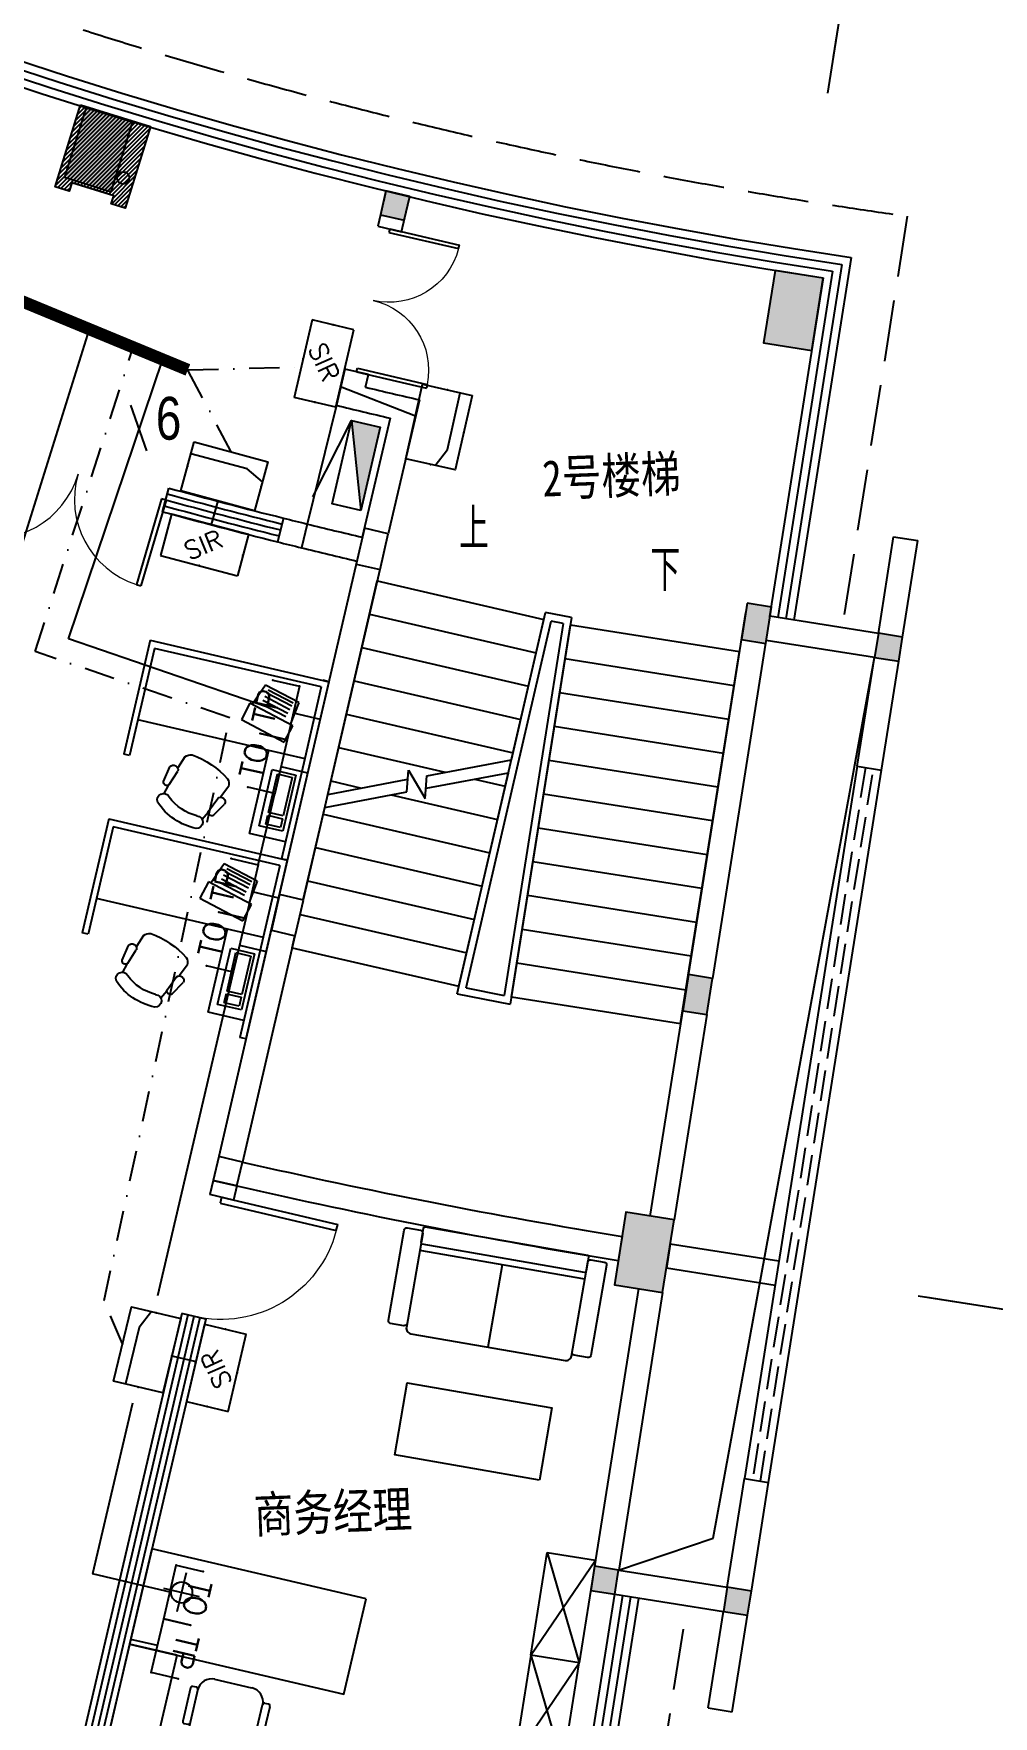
# Model space of a CAD drawing. Extents: x 13680 to 1640314, y -473492 to 65390.
# Drawn here: x 1461351 to 1469200, y -439774 to -426010 of the extents above; entities that cross this region are included whole.
import ezdxf
from ezdxf.enums import TextEntityAlignment as Align

# ---------------------------------------------------------------- set-up
doc = ezdxf.new("R2010")
doc.units = 0
doc.header["$LTSCALE"] = 1000
doc.header["$MEASUREMENT"] = 0
doc.linetypes.add('DASH', pattern=[0.35, 0.25, -0.1])
doc.linetypes.add('DASHDOT', pattern=[1, 0.5, -0.25, 0, -0.25])
for name, color, linetype in [('0-桥架', 120, 'Continuous'), ('AXIS', 1, 'Continuous'), ('COLUMN', 255, 'Continuous'), ('DIM-照明', 3, 'Continuous'), ('DIM_SYMB', 3, 'Continuous'), ('DOOR_FIRE', 4, 'Continuous'), ('EQUIP-通讯', 6, 'Continuous'), ('HATCH', 8, 'Continuous'), ('LINE', 123, 'Continuous'), ('PUB_HATCH', 8, 'Continuous'), ('PUB_TEXT', 7, 'Continuous'), ('S-提资20140812', 6, 'Continuous'), ('S-消防器材提资', 2, 'Continuous'), ('STAIR', 2, 'Continuous'), ('TEL_TEXT', 7, 'Continuous'), ('VPIPE-雨水', 4, 'DASH'), ('WALL', 255, 'Continuous'), ('WINDOW', 2, 'Continuous'), ('WINDOW_GROUND', 21, 'Continuous'), ('WIRE-照明', 120, 'Continuous'), ('装修家具', 8, 'Continuous')]:
    doc.layers.add(name, color=color, linetype=linetype)
doc.styles.add('_HZTXT', font='txt.shx', dxfattribs={"width": 0.8, "bigfont": 'HZTXT.shx'})
doc.styles.add('_TCH_DIM', font='SIMPLEX', dxfattribs={"bigfont": 'GBCBIG'})
doc.styles.add('_TCH_DIM_T3', font='SIMPLEX', dxfattribs={"width": 0.705882, "bigfont": 'GBCBIG'})
doc.styles.add('_TEL_DIM', font='SIMPLEX', dxfattribs={"width": 0.8, "height": 3.5, "bigfont": 'HZTXT'})
doc.styles.get("Standard").update_dxf_attribs({"font": 'haiwenrs.shx', "bigfont": 'hztxt.shx'})
doc.styles.add('宋体', font='', dxfattribs={"width": 0.8})
doc.styles.get('宋体').set_extended_font_data('SimSun')
doc.dimstyles.new('_TCH_ARCH&&100', dxfattribs={"dimtxt": 297.5, "dimasz": 100, "dimexe": 250, "dimexo": 300, "dimgap": 126.25, "dimtad": 1, "dimdec": 0, "dimzin": 0, "dimdsep": 46, "dimtxsty": '_TCH_DIM_T3', "dimblk": 'ARCHTICK', "dimcen": 0.09, "dimclrt": 7, "dimazin": 2, "dimtfac": 1, "dimtdec": 0, "dimtix": 1, "dimtmove": 2, "dimatfit": 3, "dimfxl": 1, "dimtolj": 1, "dimtzin": 0, "dimarcsym": 0})
doc.dimstyles.new('_TCH_ARROW&&100', dxfattribs={"dimtxt": 297.5, "dimasz": 200, "dimexe": 250, "dimexo": 300, "dimgap": 126.25, "dimtad": 1, "dimdec": 0, "dimzin": 0, "dimdsep": 46, "dimtxsty": '_TCH_DIM_T3', "dimcen": 0.09, "dimclrt": 7, "dimazin": 2, "dimtfac": 1, "dimtdec": 0, "dimtix": 1, "dimtmove": 2, "dimatfit": 3, "dimfxl": 1, "dimtolj": 1, "dimtzin": 0, "dimarcsym": 0})

# ---------------------------------------------------------------- blocks, each defined once
blk = doc.blocks.new('xfx-gz')
at = {"layer": 'S-消防器材提资'}
blk.add_hatch(color=8, dxfattribs=at).paths.add_polyline_path([(0, 240), (0, 0), (700, 0)])
at = {"layer": 'S-消防器材提资', "color": 8}
for p, q in [((678, 408), (0, 240)), ((0, 240), (700, 0))]:
    blk.add_line(p, q, dxfattribs=at)
blk.add_lwpolyline([(700, 0), (700, 240), (0, 240), (0, 0)], close=True, dxfattribs=at)
blk = doc.blocks.new('yg')
at = {"layer": 'VPIPE-雨水', "linetype": 'Continuous'}
blk.add_circle((429470, 259511), 50, dxfattribs=at)
blk = doc.blocks.new('_ArchTick')
at = {"color": 0, "linetype": 'ByBlock', "const_width": 0.4}
blk.add_lwpolyline([(-0.5, -0.5), (0.5, 0.5)], dxfattribs=at)
blk = doc.blocks.new('*D349')
at = {"layer": 'AXIS', "color": 0, "lineweight": -2, "transparency": 16777216}
for p, q in [((1548889, -452505), (1552296, -453045)), ((1551204, -458339), (1552049, -453005)), ((1548044, -457838), (1551451, -458378))]:
    blk.add_line(p, q, dxfattribs=at)
at = {"layer": 'Defpoints', "color": 0, "transparency": 16777216}
for p in [(1548592, -452458), (1552049, -453005), (1547748, -457791)]:
    blk.add_point(p, dxfattribs=at)
at = {"layer": 'AXIS', "color": 0, "lineweight": -2, "transparency": 16777216, "xscale": 100, "yscale": 100, "zscale": 100}
for p, rotation in [((1552049, -453005), 80.99988415222704), ((1551204, -458339), 260.999884152227)]:
    blk.add_blockref('_ArchTick', p, dxfattribs=dict(at, rotation=rotation))
at = {"layer": 'AXIS', "color": 7, "transparency": 16777216, "insert": (1551355, -455629), "char_height": 297.5, "attachment_point": 5, "rotation": 80.9999, "style": '_TCH_DIM_T3'}
blk.add_mtext('\\A1;5400', dxfattribs=at)
blk = doc.blocks.new('*D350')
at = {"layer": 'AXIS', "color": 0, "lineweight": -2, "transparency": 16777216}
for p, q in [((1550109, -444801), (1553516, -445341)), ((1552049, -453005), (1553269, -445301)), ((1548889, -452505), (1552296, -453045))]:
    blk.add_line(p, q, dxfattribs=at)
at = {"layer": 'Defpoints', "color": 0, "transparency": 16777216}
for p in [(1549813, -444754), (1553269, -445301), (1548592, -452458)]:
    blk.add_point(p, dxfattribs=at)
at = {"layer": 'AXIS', "color": 0, "lineweight": -2, "transparency": 16777216, "xscale": 100, "yscale": 100, "zscale": 100}
for p, rotation in [((1553269, -445301), 80.99988415222906), ((1552049, -453005), 260.9998841522291)]:
    blk.add_blockref('_ArchTick', p, dxfattribs=dict(at, rotation=rotation))
at = {"layer": 'AXIS', "color": 7, "transparency": 16777216, "insert": (1552388, -449110), "char_height": 297.5, "attachment_point": 5, "rotation": 80.9999, "style": '_TCH_DIM_T3'}
blk.add_mtext('\\A1;7800', dxfattribs=at)
blk = doc.blocks.new('*D358')
at = {"layer": 'AXIS', "color": 0, "lineweight": -2, "transparency": 16777216}
for p, q in [((1497471, -403645), (1494221, -403645)), ((1545386, -459746), (1544877, -462956))]:
    blk.add_line(p, q, dxfattribs=at)
blk.add_arc((1554271, -403645), 59800, 180.19165, 260.80826, dxfattribs=at)
at = {"layer": 'AXIS', "color": 0, "transparency": 16777216}
for points in [[(1494438, -403845), (1494505, -403845), (1494471, -403645)], [(1544724, -462645), (1544714, -462710), (1544916, -462709)]]:
    blk.add_solid(points, dxfattribs=at)
at = {"layer": 'Defpoints', "color": 0, "transparency": 16777216}
for p in [(1497771, -403645), (1554271, -403645), (1500989, -430794), (1545433, -459450)]:
    blk.add_point(p, dxfattribs=at)
at = {"layer": 'AXIS', "color": 7, "transparency": 16777216, "insert": (1509008, -442304), "char_height": 297.5, "attachment_point": 5, "rotation": 310.5, "style": '_TCH_DIM_T3'}
blk.add_mtext('\\A1;81°', dxfattribs=at)
blk = doc.blocks.new('*D365')
at = {"layer": 'AXIS', "color": 0, "lineweight": -2, "transparency": 16777216}
for p, q in [((1545420, -441833), (1545973, -439446)), ((1548139, -442363), (1548522, -439943))]:
    blk.add_line(p, q, dxfattribs=at)
blk.add_arc((1554271, -403645), 37000, 257.2597, 260.6902, dxfattribs=at)
at = {"layer": 'AXIS', "color": 0, "transparency": 16777216}
for points in [[(1546104, -439767), (1546119, -439702), (1545917, -439690)], [(1548291, -440125), (1548280, -440191), (1548483, -440190)]]:
    blk.add_solid(points, dxfattribs=at)
at = {"layer": 'Defpoints', "color": 0, "transparency": 16777216}
for p in [(1554271, -403645), (1546768, -439877), (1545352, -442125), (1548092, -442659)]:
    blk.add_point(p, dxfattribs=at)
at = {"layer": 'AXIS', "color": 7, "transparency": 16777216, "insert": (1547248, -439693), "char_height": 297.5, "attachment_point": 5, "rotation": 348.9749, "style": '_TCH_DIM_T3'}
blk.add_mtext('\\A1;4.05°', dxfattribs=at)
blk = doc.blocks.new('*D366')
at = {"layer": 'AXIS', "color": 0, "lineweight": -2, "transparency": 16777216}
for p, q in [((1515071, -403645), (1518321, -403645)), ((1548139, -442363), (1548647, -439153))]:
    blk.add_line(p, q, dxfattribs=at)
blk.add_arc((1554271, -403645), 36200, 180.3166, 260.6833, dxfattribs=at)
at = {"layer": 'AXIS', "color": 0, "transparency": 16777216}
for points in [[(1518039, -403845), (1518105, -403845), (1518071, -403645)], [(1548416, -439335), (1548406, -439401), (1548608, -439400)]]:
    blk.add_solid(points, dxfattribs=at)
at = {"layer": 'Defpoints', "color": 0, "transparency": 16777216}
for p in [(1514771, -403645), (1554271, -403645), (1522017, -420080), (1548092, -442659)]:
    blk.add_point(p, dxfattribs=at)
at = {"layer": 'AXIS', "color": 7, "transparency": 16777216, "insert": (1526954, -426977), "char_height": 297.5, "attachment_point": 5, "rotation": 310.5, "style": '_TCH_DIM_T3'}
blk.add_mtext('\\A1;81°', dxfattribs=at)
blk = doc.blocks.new('A$C58E3357E')
at = {"layer": 'WALL'}
h = blk.add_hatch(dxfattribs=at)
h.set_pattern_fill('ANSI31', color=8, scale=15)
h.set_pattern_definition([(45, (0, 0), (-16.83798, 16.83798), [])])
h.paths.add_polyline_path([(-33851, 35032), (-33935, 35626), (-34628, 35527), (-34611, 35409), (-34542, 35419), (-34491, 35062), (-34560, 35052), (-34544, 34933)])
h.paths.add_polyline_path([(-22302, 12080), (-22723, 12508), (-23222, 12016), (-23138, 11931), (-23088, 11980), (-22836, 11724), (-22886, 11674), (-22801, 11589)])
h.paths.add_polyline_path([(-26096, 16456), (-26452, 16939), (-27015, 16523), (-26944, 16426), (-26888, 16468), (-26674, 16179), (-26730, 16137), (-26659, 16040)])
h.paths.add_polyline_path([(-16012, 6927), (-15511, 6598), (-15895, 6013), (-15995, 6079), (-15957, 6137), (-16258, 6335), (-16296, 6276), (-16396, 6342)])
h.paths.add_polyline_path([(-5588, 1946), (-5014, 1770), (-5220, 1101), (-5335, 1136), (-5314, 1203), (-5658, 1309), (-5679, 1242), (-5793, 1277)])
h.paths.add_polyline_path([(-20633, 10502), (-20183, 10105), (-20646, 9580), (-20736, 9659), (-20690, 9712), (-20960, 9950), (-21006, 9897), (-21096, 9976)])
h.paths.add_polyline_path([(-11022, 4089), (-10479, 3834), (-10777, 3200), (-10885, 3252), (-10856, 3315), (-11181, 3468), (-11211, 3405), (-11320, 3456)])
h.paths.add_polyline_path([(-30560, 23957), (-30807, 24504), (-31445, 24216), (-31395, 24107), (-31331, 24136), (-31183, 23807), (-31247, 23779), (-31198, 23669)])
h.paths.add_polyline_path([(-27751, 18834), (-28073, 19341), (-28664, 18966), (-28600, 18865), (-28541, 18902), (-28348, 18598), (-28407, 18561), (-28342, 18459)])
h.paths.add_polyline_path([(-32583, 29330), (-32751, 29906), (-33423, 29711), (-33389, 29595), (-33322, 29615), (-33222, 29269), (-33289, 29250), (-33255, 29135)])
at = {"layer": 'WALL', "color": 2}
blk.add_lwpolyline([(-5588, 1946), (-5014, 1770), (-5220, 1101), (-5335, 1136), (-5314, 1203), (-5658, 1309), (-5679, 1242), (-5793, 1277), (-5588, 1946)], dxfattribs=at)
blk = doc.blocks.new('A$C44F7551D')
at = {"layer": '装修家具', "color": 8}
for p, q in [((0, 400), (850, 0)), ((850, 400), (0, 0))]:
    blk.add_line(p, q, dxfattribs=at)
blk.add_lwpolyline([(0, 400), (0, 0), (850, 0), (850, 400)], close=True, dxfattribs=at)
blk = doc.blocks.new('A$C4CDD4A0C')
at = {"layer": '装修家具', "color": 8}
for p, q in [((1426, 1634), (1426, 1335)), ((1264, 1482), (1593, 1482)), ((222, 1146), (139, 1139)), ((371, 1167), (222, 1146)), ((260, 1116), (258, 1094)), ((386, 1218), (386, 1188)), ((682, 1234), (402, 1234)), ((685, 1173), (405, 1173)), ((682, 1172), (682, 1172)), ((697, 1188), (697, 1218)), ((288, 1056), (288, 744)), ((794, 744), (794, 1056)), ((794, 1056), (794, 1056)), ((258, 709), (259, 686)), ((139, 663), (222, 654)), ((222, 654), (371, 633)), ((386, 612), (386, 582)), ((395, 628), (682, 628)), ((402, 566), (682, 566)), ((682, 628), (682, 628)), ((697, 582), (697, 612))]:
    blk.add_line(p, q, dxfattribs=at)
for points in [[(917, 1400), (917, 1800), (117, 1800), (117, 1400)], [(1717, 0), (1717, 1800), (917, 1800), (917, 0)]]:
    blk.add_lwpolyline(points, close=True, dxfattribs=at)
blk.add_circle((1425, 1482), 86.5, dxfattribs=at)
for centre, radius, start, end in [((1453, 898), 1374, 171.4477, 179.9347), ((133, 1101), 38.4, 81.1166, 176.8521), ((118, 1087), 55.7, 6.303, 68.0435), ((230, 1117), 30.1, 357.8693, 100.843), ((405, 1056), 117, 90, 180), ((402, 1218), 15.6, 90, 180), ((402, 1188), 15.6, 180, 261.0411), ((682, 1218), 15.6, 0, 90), ((682, 1188), 15.6, 270, 0), ((678, 1056), 117, 0, 88.0898), ((1455, 900), 1296, 171.4477, 188.5523), ((1539, 901), 1296, 171.4477, 188.5523), ((1453, 902), 1374, 180.0653, 188.5523), ((136, 705), 41.7, 190.1524, 273.9531), ((137, 700), 37.3, 272.6932, 11.282), ((405, 744), 117, 180, 266.9085), ((678, 744), 117, 271.9102, 0), ((227, 686), 32.5, 262.6639, 359.9194), ((402, 612), 15.6, 90, 180), ((402, 582), 15.6, 180, 270), ((682, 612), 15.6, 0, 90), ((682, 582), 15.6, 270, 0)]:
    blk.add_arc(centre, radius, start, end, dxfattribs=at)
blk = doc.blocks.new('A$C78CF44EF')
at = {"layer": '装修家具', "color": 4}
blk.add_line((2563, 1138), (1215, 1138), dxfattribs=at)
at = {"layer": '装修家具', "color": 8}
for p, q in [((2574, 1083), (1204, 1083)), ((1889, 1083), (1889, 401))]:
    blk.add_line(p, q, dxfattribs=at)
at = {"layer": '装修家具', "color": 4, "flags": 128}
for points in [[(1204, 478, -0.414214), (1182, 456), (1071, 456, -0.414216), (1049, 478), (1049, 1226, -0.198904), (1056, 1242, -0.198911), (1071, 1248), (1182, 1248, -0.414211), (1204, 1226, -0.414211)], [(1204, 1149), (1204, 1270, -0.198896), (1208, 1278, -0.198912), (1215, 1281), (2563, 1281, -0.414208), (2574, 1270), (2574, 1149)], [(2574, 1226, -0.414214), (2596, 1248), (2707, 1248, -0.198912), (2723, 1242, -0.198912), (2729, 1226), (2729, 478, -0.414218), (2707, 456), (2596, 456, -0.414216), (2574, 478, -0.414216)], [(1204, 1226), (1204, 445, 0.414215), (1248, 401), (2530, 401, 0.414214), (2574, 445), (2574, 1226)]]:
    blk.add_lwpolyline(points, format="xyb", dxfattribs=at)
at = {"layer": '装修家具', "color": 4}
blk.add_lwpolyline([(2489, -599), (1289, -599), (1289, 1), (2489, 1)], close=True, dxfattribs=at)
at = {"layer": '装修家具', "color": 8}
for centre, start, end in [((1215, 1149), 180, 270), ((2563, 1149), 270, 0)]:
    blk.add_arc(centre, 11, start, end, dxfattribs=at)
blk = doc.blocks.new('A$C3ECB1412')
at = {"layer": '装修家具', "color": 8}
for p, q in [((0, 1500), (0, 0)), ((0, 1500), (0, 0)), ((1500, 1500), (0, 1500)), ((0, 1500), (50, 1500)), ((50, 1444), (50, 844)), ((50, 1444), (1450, 1444)), ((1450, 1444), (1450, 844)), ((1500, 1500), (1500, 544)), ((201, 1278), (496, 1355)), ((201, 1278), (227, 1087)), ((244, 1263), (466, 1322)), ((250, 1237), (473, 1295)), ((259, 1205), (482, 1263)), ((496, 1355), (567, 1176)), ((205, 1083), (588, 1184)), ((268, 1171), (491, 1229)), ((276, 1140), (499, 1199)), ((588, 1184), (626, 1037)), ((243, 937), (205, 1083)), ((626, 1037), (243, 937)), ((50, 844), (50, 0)), ((50, 844), (50, 0)), ((390, 844), (50, 844)), ((350, 144), (350, 844)), ((390, 844), (1450, 844)), ((1450, 844), (1450, 544)), ((90, 695), (90, 223)), ((289, 695), (90, 695)), ((289, 223), (289, 695)), ((115, 670), (115, 347)), ((239, 670), (115, 670)), ((239, 347), (239, 670)), ((1008, 635), (1043, 536)), ((605, 480), (646, 383)), ((1081, 386), (1038, 507)), ((1132, 400), (1108, 527)), ((1450, 544), (1500, 544)), ((115, 347), (239, 347)), ((239, 323), (115, 323)), ((115, 323), (115, 248)), ((239, 248), (239, 323)), ((671, 223), (604, 333)), ((719, 246), (669, 365)), ((1088, 377), (1108, 304)), ((50, 144), (350, 144)), ((90, 223), (289, 223)), ((115, 248), (239, 248)), ((719, 236), (753, 168)), ((0, 0), (50, 0))]:
    blk.add_line(p, q, dxfattribs=at)
for centre, radius, start, end in [((1036, -39), 708, 96.8246, 125.3087), ((950, 594), 70.3, 35.575, 88.634), ((675, 488), 70.3, 133.4994, 186.5584), ((1074, 512), 36.8, 24.5799, 187.0599), ((639, 344), 36.8, 35.0735, 197.5535), ((797, 582), 394, 270.7801, 311.3533), ((1098, 254), 51.9, 322.3317, 140.7492), ((1104, 401), 27.9, 213.3494, 358.8432), ((691, 242), 27.9, 223.2902, 8.784), ((795, 137), 51.9, 81.3842, 259.8017), ((800, 575), 489, 268.3277, 313.8056)]:
    blk.add_arc(centre, radius, start, end, dxfattribs=at)
blk = doc.blocks.new('$DorLib2D$00000002')
for p, q in [((-0.5, 0), (-0.5, 0.4875)), ((-0.475, 0.4875), (-0.5, 0.4875)), ((-0.475, 0), (-0.475, 0.4875)), ((0.475, 0), (0.475, 0.4875)), ((0.475, 0.4875), (0.5, 0.4875)), ((0.5, 0), (0.5, 0.4875)), ((-0.5, 0), (-0.475, 0)), ((0.5, 0), (0.475, 0))]:
    blk.add_line(p, q)
at = {"lineweight": 13}
for centre, start, end in [((-0.4875, 0), 0, 88.53072), ((0.4875, 0), 91.46928, 180)]:
    blk.add_arc(centre, 0.4875, start, end, dxfattribs=at)
blk = doc.blocks.new('_FZHK')
blk.add_lwpolyline([(-0.5, -0.5), (0.5, -0.5), (0.5, 0.5), (-0.5, 0.5)], close=True)
blk = doc.blocks.new('$DorLib2D$00000001')
for p, q in [((0.45, 0.975), (0.5, 0.975)), ((0.45, 0), (0.45, 0.975)), ((0.5, 0), (0.5, 0.975)), ((0.5, 0), (0.45, 0))]:
    blk.add_line(p, q)
at = {"lineweight": 13}
blk.add_arc((0.475, 0), 0.975, 91.4693, 180, dxfattribs=at)
blk = doc.blocks.new('*D388')
at = {"layer": 'AXIS', "color": 0, "lineweight": -2, "transparency": 16777216}
for p, q in [((1579164, -403645), (1575914, -403645)), ((1627079, -459746), (1626570, -462956))]:
    blk.add_line(p, q, dxfattribs=at)
blk.add_arc((1635964, -403645), 59800, 180.19165, 260.80826, dxfattribs=at)
at = {"layer": 'AXIS', "color": 0, "transparency": 16777216}
for points in [[(1576131, -403845), (1576198, -403845), (1576164, -403645)], [(1626417, -462645), (1626407, -462710), (1626610, -462709)]]:
    blk.add_solid(points, dxfattribs=at)
at = {"layer": 'Defpoints', "color": 0, "transparency": 16777216}
for p in [(1579464, -403645), (1635964, -403645), (1582682, -430794), (1627126, -459450)]:
    blk.add_point(p, dxfattribs=at)
at = {"layer": 'AXIS', "color": 7, "transparency": 16777216, "insert": (1590701, -442304), "char_height": 297.5, "attachment_point": 5, "rotation": 310.5, "style": '_TCH_DIM_T3'}
blk.add_mtext('\\A1;81°', dxfattribs=at)
blk = doc.blocks.new('$equip$00001847')
for p, q in [((-0.5, 0.499), (-0.5, 0.999)), ((0.5, 0.999), (0.5, 0.499)), ((0.5, 0.499), (-0.5, 0.499)), ((0, 0.5), (0, 0))]:
    blk.add_line(p, q)
for p in [(-0.5, 0.999), (0.5, 0.999), (-0.5, 0.499), (0.5, 0.499), (0, 0)]:
    blk.add_point(p)
at = {"color": 7, "style": '_TEL_DIM'}
blk.add_attdef('$TEXT$', text='', height=0.4, dxfattribs=at).set_placement((0, 0.999), align=Align.MIDDLE_CENTER)
at = {"color": 7, "style": '_TEL_DIM', "flags": 1}
blk.add_attdef('A', text='', height=0.00002, dxfattribs=at).set_placement((0, 0), align=Align.MIDDLE_CENTER)
blk = doc.blocks.new('$equip$00001867')
for p, q in [((-0.5, 0.499), (-0.5, 0.999)), ((0.5, 0.999), (0.5, 0.499)), ((0.5, 0.499), (-0.5, 0.499)), ((0, 0.5), (0, 0))]:
    blk.add_line(p, q)
for p in [(-0.5, 0.999), (0.5, 0.999), (-0.5, 0.499), (0.5, 0.499), (0, 0)]:
    blk.add_point(p)
at = {"color": 7, "style": '_TEL_DIM'}
blk.add_attdef('$TEXT$', text='', height=0.4, dxfattribs=at).set_placement((0, 0.999), align=Align.MIDDLE_CENTER)
at = {"color": 7, "style": '_TEL_DIM', "flags": 1}
blk.add_attdef('A', text='', height=0.00002, dxfattribs=at).set_placement((0, 0), align=Align.MIDDLE_CENTER)
blk = doc.blocks.new('$equip$00001876')
at = {"color": 0, "linetype": 'Continuous'}
blk.add_lwpolyline([(-0.625, 0.415), (0.625, 0.415), (0.625, -0.415), (-0.625, -0.415)], close=True, dxfattribs=at)
blk.add_lwpolyline([(0.625, 0.075), (0.325, 0.215), (-0.625, 0.215)], dxfattribs=at)
for p in [(0, 0.415), (-0.625, 0), (0.625, 0), (0, -0.415)]:
    blk.add_point(p)
at = {"layer": 'TEL_TEXT', "style": '_TEL_DIM', "flags": 1}
blk.add_attdef('A', text='', height=0.00002, dxfattribs=at).set_placement((0, 0), align=Align.MIDDLE_CENTER)
blk = doc.blocks.new('$equip$00001889')
for p, q in [((-0.65, 0.35), (-0.65, -0.35)), ((0.65, 0.35), (-0.65, 0.35)), ((0.65, 0.35), (0.65, -0.35)), ((-0.65, -0.35), (0.65, -0.35))]:
    blk.add_line(p, q)
for p in [(0, 0.35), (-0.65, 0), (0.65, 0), (0, -0.35)]:
    blk.add_point(p)
at = {"color": 7, "style": '_TEL_DIM'}
blk.add_attdef('$TEXT$', text='', height=0.3, dxfattribs=at).set_placement((-0.02, -0.003), align=Align.MIDDLE_CENTER)
at = {"color": 7, "style": '_TEL_DIM', "flags": 1}
blk.add_attdef('A', text='', height=0.00002, dxfattribs=at).set_placement((0, 0), align=Align.MIDDLE_CENTER)
blk = doc.blocks.new('$TelecSys$00000095')
blk.add_line((0.4, 0.4), (-0.4, -0.4))
at = {"width": 0.8}
blk.add_attdef('N', text='', height=1, dxfattribs=at).set_placement((-0.017, 1.056), align=Align.MIDDLE)
blk = doc.blocks.new('4FX')
at = {"layer": 'PUB_HATCH', "linetype": 'ByBlock'}
for points in [[(1542406.8, -442891.6), (1542024.5, -442774), (1541848.1, -443347.5), (1542230.4, -443465.1)], [(1544672.1, -443505.8, -0.0009902), (1544514.3, -443467.4), (1544477.7, -443458.9), (1544432.5, -443653.8), (1544627.4, -443698.9)], [(1548054.3, -444171.7), (1547659.9, -444109.2), (1547566.1, -444701.9), (1547960.4, -444764.3)], [(1547630.4, -446863.6), (1547432.9, -446832.3), (1547386, -447128.6), (1547583.5, -447159.9)], [(1548702.8, -447108.8), (1548505.2, -447077.5), (1548473.9, -447275), (1548671.5, -447306.3)], [(1547149.5, -449900.3), (1546952, -449869), (1546905.1, -450165.3), (1547102.6, -450196.6)], [(1546803.1, -452073.3), (1546834.8, -451875.8), (1546439.7, -451813.2), (1546345.9, -452405.8), (1546740.9, -452468.4), (1546772.2, -452270.9), (1546771.8, -452270.8)], [(1546381, -454740.3), (1546183.5, -454709), (1546152.2, -454906.6), (1546348.9, -454937.7), (1546348.9, -454937.5)], [(1547466.7, -454912.3), (1547269.1, -454881), (1547237.8, -455078.5), (1547435.4, -455109.8)]]:
    blk.add_hatch(color=256, dxfattribs=at).paths.add_polyline_path(points)
at = {"layer": 'AXIS'}
for p, q in [((1548092.1, -442659), (1548717.8, -438708.2)), ((1548830.5, -452495.6), (1553010.2, -453157.7))]:
    blk.add_line(p, q, dxfattribs=at)
at = {"layer": 'COLUMN'}
for p, q in [((1547691.3, -452213.9), (1546803.1, -452073.3)), ((1547660, -452411.5), (1546771.8, -452270.8))]:
    blk.add_line(p, q, dxfattribs=at)
at = {"layer": 'DIM_SYMB'}
for points in [[(1545169.7, -446442.8, 0, 0, 0), (1545085.2, -446807.5, 0, 0, 0), (1544963.3, -447333.6, 80, 0, 0), (1544895.6, -447625.8, 0, 0, 0)], [(1546727.3, -446783.6, 0, 0, 0), (1546117, -450637.6, 0, 0, 0), (1544365.4, -450285.8, 0, 0, 0), (1544645.2, -449025.4, 80, 0, 0), (1544710.2, -448732.5, 0, 0, 0)]]:
    blk.add_lwpolyline(points, format="xyseb", dxfattribs=at)
at = {"layer": 'LINE', "linetype": 'DASH', "ltscale": 2}
for p, q in [((1548742, -443665.1), (1548209, -447029.7)), ((1546394.8, -458482.5), (1546941.5, -455031.3))]:
    blk.add_line(p, q, dxfattribs=at)
at = {"layer": 'LINE', "color": 8, "linetype": 'DASH', "ltscale": 2}
blk.add_arc((1554271.3, -403645.3), 55400, 179.17262, 261.82632, dxfattribs=at)
at = {"layer": 'LINE', "linetype": 'DASH', "ltscale": 2}
blk.add_arc((1554271.3, -403645.3), 40400, 178.86539, 262.13356, dxfattribs=at)
at = {"layer": 'STAIR'}
for p, q in [((1544001.4, -448395.7), (1544406.3, -446648.6)), ((1544406.3, -446648.6), (1545770.2, -446964.7)), ((1545060.8, -450025.4), (1545783.4, -446907.6)), ((1545995.2, -446948.9), (1545783.4, -446907.6)), ((1544343.1, -446921.4), (1545706.9, -447237.5)), ((1545133.3, -449978.4), (1545828.8, -446977.6)), ((1545926.9, -446996.7), (1545445.1, -450039.1)), ((1545995.2, -446948.9), (1545494.6, -450109.9)), ((1545504.1, -450050.2), (1545985.8, -447008.2)), ((1545504.3, -448111.7), (1545770.2, -446964.7)), ((1545926.9, -446996.7), (1545828.8, -446977.6)), ((1545985.8, -447008.2), (1547368.6, -447227.1)), ((1544279.9, -447194.2), (1545643.7, -447510.3)), ((1545942, -447284.7), (1547324.8, -447503.7)), ((1546886.8, -450269.2), (1547368.6, -447227.1)), ((1547153.6, -454478.3), (1548473.6, -447275.5)), ((1544216.7, -447466.9), (1545580.5, -447783)), ((1545898.2, -447561.3), (1547281, -447780.2)), ((1544153.4, -447739.7), (1545517.3, -448055.8)), ((1545854.4, -447837.8), (1547237.2, -448056.8)), ((1544090.2, -448012.5), (1544961.2, -448214.3)), ((1544813.1, -448242.3), (1545504.3, -448111.7)), ((1545810.6, -448114.4), (1547193.4, -448333.3)), ((1544001.4, -448395.7), (1544656.1, -448272)), ((1544027, -448285.2), (1544278, -448343.4)), ((1544648.4, -448375.2), (1544661.8, -448197.3)), ((1544661.8, -448197.3), (1544799.1, -448428.6)), ((1544799.1, -448428.6), (1544813.1, -448242.3)), ((1544805.3, -448345.5), (1545479.7, -448218.1)), ((1545074.8, -449965.2), (1545479.7, -448218.1)), ((1545203.1, -448270.4), (1545454.1, -448328.6)), ((1543976.7, -448502.1), (1544648.4, -448375.2)), ((1544519.9, -448399.5), (1545390.9, -448601.3)), ((1545766.9, -448390.9), (1547149.6, -448609.9)), ((1543801.3, -449259), (1543976.7, -448502.1)), ((1543963.8, -448558), (1545327.6, -448874.1)), ((1545723.1, -448667.5), (1547105.8, -448886.5)), ((1543900.6, -448830.8), (1545264.4, -449146.9)), ((1545679.3, -448944), (1547062, -449163)), ((1543837.4, -449103.6), (1545201.2, -449419.6)), ((1545635.5, -449220.6), (1547018.2, -449439.6)), ((1543775.9, -449376.7), (1545138, -449692.4)), ((1545591.7, -449497.1), (1546974.4, -449716.1)), ((1543710.9, -449649.1), (1543733.6, -449551.3)), ((1543710.9, -449649.1), (1545074.8, -449965.2)), ((1545547.9, -449773.7), (1546930.6, -449992.7)), ((1545060.8, -450025.4), (1545494.6, -450109.9)), ((1545133.3, -449978.4), (1545445.1, -450039.1)), ((1545504.1, -450050.2), (1546886.8, -450269.2)), ((1546380.2, -454739.9), (1547153.6, -454478.3))]:
    blk.add_line(p, q, dxfattribs=at)
at = {"layer": 'WALL'}
for p, q in [((1544477.5, -443459.7), (1544456.8, -443549.1)), ((1544477.5, -443459.7), (1544477.5, -443459.7)), ((1544605.7, -443792.7), (1544651.6, -443594.2)), ((1544432.6, -443653.8), (1544410.9, -443747.7)), ((1544410.9, -443747.7), (1544605.7, -443792.7)), ((1544140.6, -444916.9), (1544072.3, -445212.4)), ((1544335.5, -444961.9), (1544140.6, -444916.9)), ((1544311.7, -445064.7), (1544335.5, -444961.9)), ((1544752.3, -445168.2), (1544495.9, -446263.6)), ((1544511.9, -445317.8), (1544284, -446291.5)), ((1543834.2, -446183.6), (1543786.5, -446377.9)), ((1544302.2, -446218.7), (1544234.5, -446511)), ((1544497.1, -446263.9), (1544302.2, -446218.7)), ((1544429.3, -446556.1), (1544497.1, -446263.9)), ((1548504.9, -447078), (1548630, -446287.8)), ((1548630, -446287.8), (1548827.6, -446319.1)), ((1548702.5, -447108.7), (1548827.6, -446319.1)), ((1544238.7, -446486.3), (1543572.6, -449360)), ((1544427.8, -446555.8), (1543801.3, -449259)), ((1544234.5, -446511), (1544429.3, -446556.1)), ((1547419.5, -446906.1), (1546926.8, -450016.9)), ((1547432.9, -446832.3), (1547386, -447128.6)), ((1547421.2, -446906.3), (1547419.5, -446906.1)), ((1547630.4, -446863.6), (1547432.9, -446832.3)), ((1547583.5, -447159.9), (1547630.4, -446863.6)), ((1548504.9, -447078), (1547618.7, -446937.6)), ((1547581.9, -447159.6), (1547147.8, -449900)), ((1547386, -447128.6), (1547583.5, -447159.9)), ((1548473.6, -447275.5), (1547587.4, -447135.2)), ((1548332.7, -448164.6), (1548473.6, -447275.5)), ((1548530.3, -448195.9), (1548671.2, -447306.3)), ((1548332.7, -448164.6), (1548530.3, -448195.9)), ((1543608.3, -449214.3), (1543540.5, -449506.5)), ((1543803.1, -449259.4), (1543608.3, -449214.3)), ((1543572.6, -449360), (1543109.6, -451357.5)), ((1543735.4, -449551.7), (1543803.1, -449259.4)), ((1543540.5, -449506.5), (1543735.4, -449551.7)), ((1543733.5, -449551.3), (1543304.5, -451402.3)), ((1546952, -449869), (1546905.1, -450165.3)), ((1547149.5, -449900.3), (1546952, -449869)), ((1547102.6, -450196.6), (1547149.5, -449900.3)), ((1546926.8, -450016.9), (1546637.3, -451844.5)), ((1547100.8, -450196.3), (1546834.8, -451875.8)), ((1546905.1, -450165.3), (1547102.6, -450196.6)), ((1543304.5, -451402.3), (1543304.1, -451402.6)), ((1543304.5, -451402.3), (1543304.3, -451402.6)), ((1546408.8, -452010.4), (1546376.8, -452207.8)), ((1546803.1, -452073.3), (1546771.8, -452270.8)), ((1546543.4, -452437.1), (1546183.5, -454709)), ((1546740.9, -452468.4), (1546381.1, -454740.1)), ((1547268.9, -454880.7), (1547409.7, -453991.8)), ((1547409.7, -453991.8), (1547607.2, -454023.1)), ((1547466.4, -454912.2), (1547607.2, -454023.1)), ((1546381.1, -454740.1), (1547268.9, -454880.7)), ((1546349.8, -454937.6), (1547237.6, -455078.2)), ((1547112.5, -455867.9), (1547237.6, -455078.2)), ((1547310, -455899.2), (1547435.1, -455109.8)), ((1547112.5, -455867.9), (1547310, -455899.2))]:
    blk.add_line(p, q, dxfattribs=at)
at = {"layer": 'WALL', "color": 4, "linetype": 'ByBlock'}
for p, q in [((1544072.3, -445212.4), (1543834.2, -446183.6)), ((1543064.4, -451552.6), (1543037.2, -451668.9)), ((1543258.2, -451597.5), (1543231, -451713.9)), ((1542808.5, -452642), (1541788, -457004.7)), ((1543003.2, -452687.6), (1541982.7, -457050.2))]:
    blk.add_line(p, q, dxfattribs=at)
at = {"layer": 'WALL', "linetype": 'ByBlock'}
for p, q in [((1542649.8, -446082.8), (1542702.6, -445889.9)), ((1543640.1, -446135.5), (1543591.5, -446329.5)), ((1543231.5, -451714), (1543036.3, -451668.3)), ((1543003.2, -452687.6), (1542808.5, -452642))]:
    blk.add_line(p, q, dxfattribs=at)
at = {"layer": 'WALL', "color": 8, "linetype": 'ByBlock'}
for p, q in [((1542857.2, -452653.4), (1541836.6, -457016)), ((1542905.9, -452664.8), (1541885.3, -457027.4)), ((1542954.6, -452676.2), (1541934, -457038.8))]:
    blk.add_line(p, q, dxfattribs=at)
at = {"layer": 'WALL'}
for centre, radius, start, end in [((1554294.9, -403548.1), 42700, 256.47921, 257.08641), ((1554294.9, -403548.1), 42900, 256.21443, 256.81811), ((1554271.3, -403645.3), 43800, 256.21435, 256.81946), ((1554271.3, -403645.3), 44000, 256.21435, 256.81978), ((1554271.3, -403645.3), 49000, 257.06699, 260.76651), ((1554271.3, -403645.3), 49200, 257.06652, 260.76651)]:
    blk.add_arc(centre, radius, start, end, dxfattribs=at)
at = {"layer": 'WALL', "linetype": 'ByBlock'}
for radius in [43800, 44000]:
    blk.add_arc((1554271.3, -403645.3), radius, 255.95273, 256.21435, dxfattribs=at)
at = {"layer": 'WINDOW'}
for p, q in [((1548283.4, -444003.5), (1547813.5, -446970.2)), ((1548131.1, -444115.2), (1547682.1, -446949.4)), ((1548206.6, -444059.8), (1547747.3, -446959.7)), ((1548054.3, -444171.2), (1547615.9, -446938.9)), ((1548332.7, -448164.6), (1547409.7, -453991.8)), ((1547607.2, -454023.1), (1548530.3, -448195.9)), ((1545895.3, -457801.4), (1546348.9, -454937.5)), ((1545951, -457877.8), (1546415.1, -454948)), ((1546005.9, -457952.9), (1546480.3, -454958.3)), ((1546061.7, -458029.2), (1546546.5, -454968.8))]:
    blk.add_line(p, q, dxfattribs=at)
at = {"layer": 'WINDOW', "linetype": 'DASH'}
for p, q in [((1548398.9, -448175.1), (1547475.9, -454002.3)), ((1547541, -454012.6), (1548464.1, -448185.4))]:
    blk.add_line(p, q, dxfattribs=at)
at = {"layer": 'WINDOW'}
for radius, start, end in [(40800, 179.43829, 261.56064), (40933, 179.62629, 261.37265), (40867, 179.53315, 261.46579), (54800, 179.79091, 261.20908), (41000, 179.72053, 261.27841), (55000, 228.6, 261.41561), (54933, 228.7043, 261.34624), (54867, 228.70443, 261.27773), (43850, 254.68501, 255.95273), (43800, 254.68501, 255.95273), (44000, 254.68501, 255.95273), (43950, 254.68501, 255.95273), (43900, 254.68501, 255.95273)]:
    blk.add_arc((1554271.3, -403645.3), radius, start, end, dxfattribs=at)
at = {"layer": 'WINDOW_GROUND', "linetype": 'ByBlock'}
blk.add_line((1543259.3, -451597.5), (1543064.4, -451552.3), dxfattribs=at)
at = {"layer": 'COLUMN'}
for p, xscale, yscale, zscale, rotation in [((1542127.4, -443119.6), 400.0000000001024, 600.0000000000082, 600.0000000000082, 342.8999999422628), ((1547810.5, -444436.8), 600.0000000000415, 400.0000000002212, 400.0000000002212, 80.99996626785196), ((1546590.3, -452140.8), 599.9999999999686, 399.9999999999912, 399.9999999999912, 80.99996626789587)]:
    blk.add_blockref('_FZHK', p, dxfattribs=dict(at, xscale=xscale, yscale=yscale, zscale=zscale, rotation=rotation))
at = {"layer": 'COLUMN', "linetype": 'ByBlock'}
for p, xscale, yscale, zscale, rotation in [((1544552.5, -443578.9), 200.0000000000035, 200.0000000000035, 200.0000000000035, 76.94893373488873), ((1548588.4, -447191.9), 199.999999999996, 199.999999999996, 199.999999999996, 80.99891273951542), ((1543184.5, -451477.5), 199.9999999999784, 199.9999999999784, 199.9999999999784, 346.9499978971498), ((1546266.6, -454823.4), 199.9999999999892, 199.9999999999892, 199.9999999999892, 80.99988415234493), ((1547352.2, -454995.4), 200.0000000000051, 200.0000000000051, 200.0000000000051, 80.99891273949896)]:
    blk.add_blockref('_FZHK', p, dxfattribs=dict(at, xscale=xscale, yscale=yscale, zscale=zscale, rotation=rotation))
at = {"layer": 'DOOR_FIRE', "xscale": 1200, "yscale": -1200, "zscale": 200, "rotation": 76.98428152332312}
blk.add_blockref('$DorLib2D$00000002', (1544373.2, -444354.8), dxfattribs=at)
at = {"layer": 'HATCH'}
blk.add_blockref('yg', (1112858.5, -702863.5), dxfattribs=at)
at = {"layer": 'S-提资20140812', "xscale": -1, "rotation": 76.94893317569164}
blk.add_blockref('xfx-gz', (1544429.3, -445392.1), dxfattribs=at)
at = {"layer": 'WINDOW', "linetype": 'ByBlock'}
blk.add_blockref('A$C58E3357E', (1547566.1, -444701.9), dxfattribs=at)
at = {"layer": 'WINDOW'}
for name, p, xscale, yscale, zscale, rotation in [('$DorLib2D$00000002', (1541959.4, -445776.9), -1500, -1500, -1500, 343.7081927465442), ('$DorLib2D$00000001', (1543019.8, -452178), 1000, -1000, 1000, 76.83359518172055)]:
    blk.add_blockref(name, p, dxfattribs=dict(at, xscale=xscale, yscale=yscale, zscale=zscale, rotation=rotation))
at = {"layer": '装修家具', "color": 8, "xscale": -1}
for name, p, rotation in [('A$C3ECB1412', (1543671.1, -448934.7), 346.9499999422704), ('A$C3ECB1412', (1543332.4, -450395.9), 346.9499999422704), ('A$C44F7551D', (1546190.5, -454658.9), 80.99848611612761)]:
    blk.add_blockref(name, p, dxfattribs=dict(at, rotation=rotation))
at = {"layer": '装修家具', "linetype": 'ByBlock', "rotation": 350.1534196555106}
blk.add_blockref('A$C78CF44EF', (1543382.3, -452988.2), dxfattribs=at)
at = {"layer": '装修家具', "color": 8}
for name, p, rotation in [('A$C4CDD4A0C', (1543925.2, -456648.3), 76.83200112231313), ('A$C44F7551D', (1545924.5, -456338), 80.99848611612954)]:
    blk.add_blockref(name, p, dxfattribs=dict(at, rotation=rotation))
at = {"layer": 'PUB_TEXT', "linetype": 'ByBlock', "style": '宋体', "width": 0.8}
for s, p in [('2号楼梯', (1545761.3, -445959.6)), ('商务经理', (1543403.9, -454436.3))]:
    blk.add_text(s, height=296.2, rotation=2.1906, dxfattribs=at).set_placement(p)
at = {"layer": 'PUB_TEXT', "style": '_TCH_DIM'}
for s, p in [('上', (1545077.3, -446391.7)), ('下', (1546640.6, -446731.7))]:
    blk.add_text(s, height=337.6, dxfattribs=at).set_placement(p)
at = {"layer": 'WALL', "color": 2, "style": '_HZTXT', "width": 0.8, "flags": 8}
blk.add_attdef('北', text='', height=500, rotation=8, dxfattribs=at).set_placement((1496404.1, -399276.5), align=Align.MIDDLE)
at = {"layer": 'AXIS'}
for base, p1, p2, picture, middle in [((1500989.1, -430793.9), (1497771.3, -403645.3), (1545432.6, -459449.7), '*D358', (1509008.1, -442303.7)), ((1522016.9, -420079.8), (1514771.3, -403645.3), (1548092.1, -442659), '*D366', (1526953.7, -426976.7)), ((1546768.1, -439876.6), (1545352.2, -442125.2), (1548092.1, -442659), '*D365', (1547248.1, -439692.5))]:
    dim = blk.add_angular_dim_3p(base=base, center=(1554271.3, -403645.3), p1=p1, p2=p2, dimstyle='_TCH_ARROW&&100', dxfattribs=at)
    dim.commit()
    dim.dimension.update_dxf_attribs({"geometry": picture, "text_midpoint": middle})
for p1, p2, picture, middle in [((1548592.3, -452457.9), (1549812.5, -444754), '*D350', (1552387.7, -449110.4)), ((1547747.6, -457791.4), (1548592.3, -452457.9), '*D349', (1551355.2, -455629.2))]:
    dim = blk.add_aligned_dim(p1=p1, p2=p2, distance=-3500, dimstyle='_TCH_ARCH&&100', dxfattribs=at)
    dim.commit()
    dim.dimension.update_dxf_attribs({"geometry": picture, "text_midpoint": middle})
blk = doc.blocks.new('5FX')
at = {"layer": 'LINE', "linetype": 'DASH', "ltscale": 2}
blk.add_arc((1635964.4, -403645.3), 55400, 179.17262, 261.82632, dxfattribs=at)
at = {"layer": 'WALL', "color": 2, "style": '_HZTXT', "width": 0.8, "flags": 8}
blk.add_attdef('北', text='', height=500, rotation=8, dxfattribs=at).set_placement((1578097.3, -399276.5), align=Align.MIDDLE)
at = {"layer": 'AXIS'}
dim = blk.add_angular_dim_3p(base=(1582682.2, -430793.9), center=(1635964.4, -403645.3), p1=(1579464.4, -403645.3), p2=(1627125.8, -459449.7), dimstyle='_TCH_ARROW&&100', dxfattribs=at)
dim.commit()
dim.dimension.update_dxf_attribs({"geometry": '*D388', "text_midpoint": (1590701.2, -442303.7)})

msp = doc.modelspace()

# ---------------------------------------------------------------- linework, layer by layer
at = {"layer": '0-桥架', "color": 120, "const_width": 100}
msp.add_lwpolyline([(1431263.737, -392146.884), (1432976.746, -399375.901), (1435398.234, -406232.666), (1441415.699, -415171.942), (1447682.586, -420935.87), (1453884.033, -425151.137), (1462612.211, -428760.536)], dxfattribs=at)
at = {"layer": 'WIRE-照明'}
for p, q in [((1459692.195, -435178.196), (1461807.897, -428427.925)), ((1461635.216, -430960.472), (1462407.343, -428673.832)), ((1464473.145, -429139.323), (1463860.622, -428897.636)), ((1462856.518, -429831.599), (1462803.854, -430025.771)), ((1463255.14, -431516.236), (1461635.216, -430960.472)), ((1463186.432, -432809.113), (1463321.913, -432224.609)), ((1462983.211, -433685.869), (1462363.808, -436333.358)), ((1462480.652, -436824.845), (1462676.247, -436871.949)), ((1462157.895, -437213.483), (1461831.392, -438609.042)), ((1462247.334, -438706.356), (1461831.392, -438609.042))]:
    msp.add_line(p, q, dxfattribs=at)
at = {"layer": 'WIRE-照明', "linetype": 'DASHDOT', "ltscale": 0.5}
for p, q in [((1461362.316, -431064.345), (1462165.2, -428575.681)), ((1462612.211, -428760.536), (1463538.905, -428736.274)), ((1462964.886, -429430.998), (1462612.211, -428760.536)), ((1462954.773, -431605.608), (1461362.316, -431064.345)), ((1461927.545, -436371.764), (1462954.773, -431605.608)), ((1462077.122, -436727.949), (1461927.545, -436371.764))]:
    msp.add_line(p, q, dxfattribs=at)

# ---------------------------------------------------------------- block references
for name, p in [('4FX', (-80245.639, 16162.546)), ('5FX', (-114344.346, 16162.546))]:
    msp.add_blockref(name, p)
at = {"layer": 'DIM-照明'}
ref = msp.add_blockref('$TelecSys$00000095', (1462208.366, -429235.26), dxfattribs=dict(at, xscale=350, yscale=350, zscale=350, rotation=64.6178086271589))
ref.add_attrib('N', '6', dxfattribs={"layer": '0', "color": 7, "height": 350, "width": 0.8}).set_placement((1462454.109, -429156.119), align=Align.MIDDLE)
at = {"layer": 'EQUIP-通讯'}
ref = msp.add_blockref('$equip$00001889', (1463725.149, -428708.355), dxfattribs=dict(at, xscale=500.000000000078, yscale=500.000000000078, zscale=500.000000000078, rotation=256.8434778359234))
ref.add_attrib('$TEXT$', 'SIR', dxfattribs={"layer": '0', "color": 7, "height": 150, "rotation": 294.0025623, "style": '_TEL_DIM'}).set_placement((1463725.892, -428698.254), align=Align.MIDDLE_CENTER)
for p, xscale, yscale, zscale, rotation in [((1464665.809, -429228.214), 500.0000000000695, 500.0000000000695, 500.0000000000695, 257.2910561131982), ((1462910.702, -429631.299), 499.9999999999027, 499.9999999999027, 499.9999999999027, 344.8630814406229), ((1462278.887, -436776.397), 499.9999999999027, 499.9999999999027, 499.9999999999027, 76.49771097558919)]:
    msp.add_blockref('$equip$00001876', p, dxfattribs=dict(at, xscale=xscale, yscale=yscale, zscale=zscale, rotation=rotation))
ref = msp.add_blockref('$equip$00001889', (1462747.969, -430192.451), dxfattribs=dict(at, xscale=499.9999999999898, yscale=499.9999999999898, zscale=499.9999999999898, rotation=345.1595882265785))
ref.add_attrib('$TEXT$', 'SIR', dxfattribs={"layer": '0', "color": 7, "height": 150, "rotation": 22.3186727, "style": '_TEL_DIM'}).set_placement((1462737.895, -430191.411), align=Align.MIDDLE_CENTER)
at = {"layer": 'EQUIP-通讯', "xscale": 450, "yscale": 450, "zscale": 450}
for name, p, rotation, values in [('$equip$00001867', (1463693.08, -431617.745), 76.9499999420441, {'$TEXT$': 'TP'}), ('$equip$00001847', (1463591.469, -432056.123), 76.9499999420441, {'$TEXT$': 'TO'}), ('$equip$00001867', (1463354.378, -433079.006), 76.9499999420441, {'$TEXT$': 'TP'}), ('$equip$00001847', (1463252.767, -433517.384), 76.9499999420441, {'$TEXT$': 'TO'}), ('$equip$00001847', (1462247.334, -438706.356), 256.8320011223327, {'$TEXT$': 'TO'}), ('$equip$00001867', (1462144.82, -439144.523), 256.8320011223327, {'$TEXT$': 'TP'})]:
    msp.add_blockref(name, p, dxfattribs=dict(at, rotation=rotation)).add_auto_attribs(values)
at = {"layer": 'EQUIP-通讯'}
ref = msp.add_blockref('$equip$00001889', (1462844.453, -436923.056), dxfattribs=dict(at, xscale=499.9999999999896, yscale=499.9999999999896, zscale=499.9999999999896, rotation=76.79421776154481))
ref.add_attrib('$TEXT$', 'SIR', dxfattribs={"layer": '0', "color": 7, "height": 150, "rotation": 113.9533022, "style": '_TEL_DIM'}).set_placement((1462843.701, -436933.156), align=Align.MIDDLE_CENTER)

doc.saveas('drawing.dxf')
